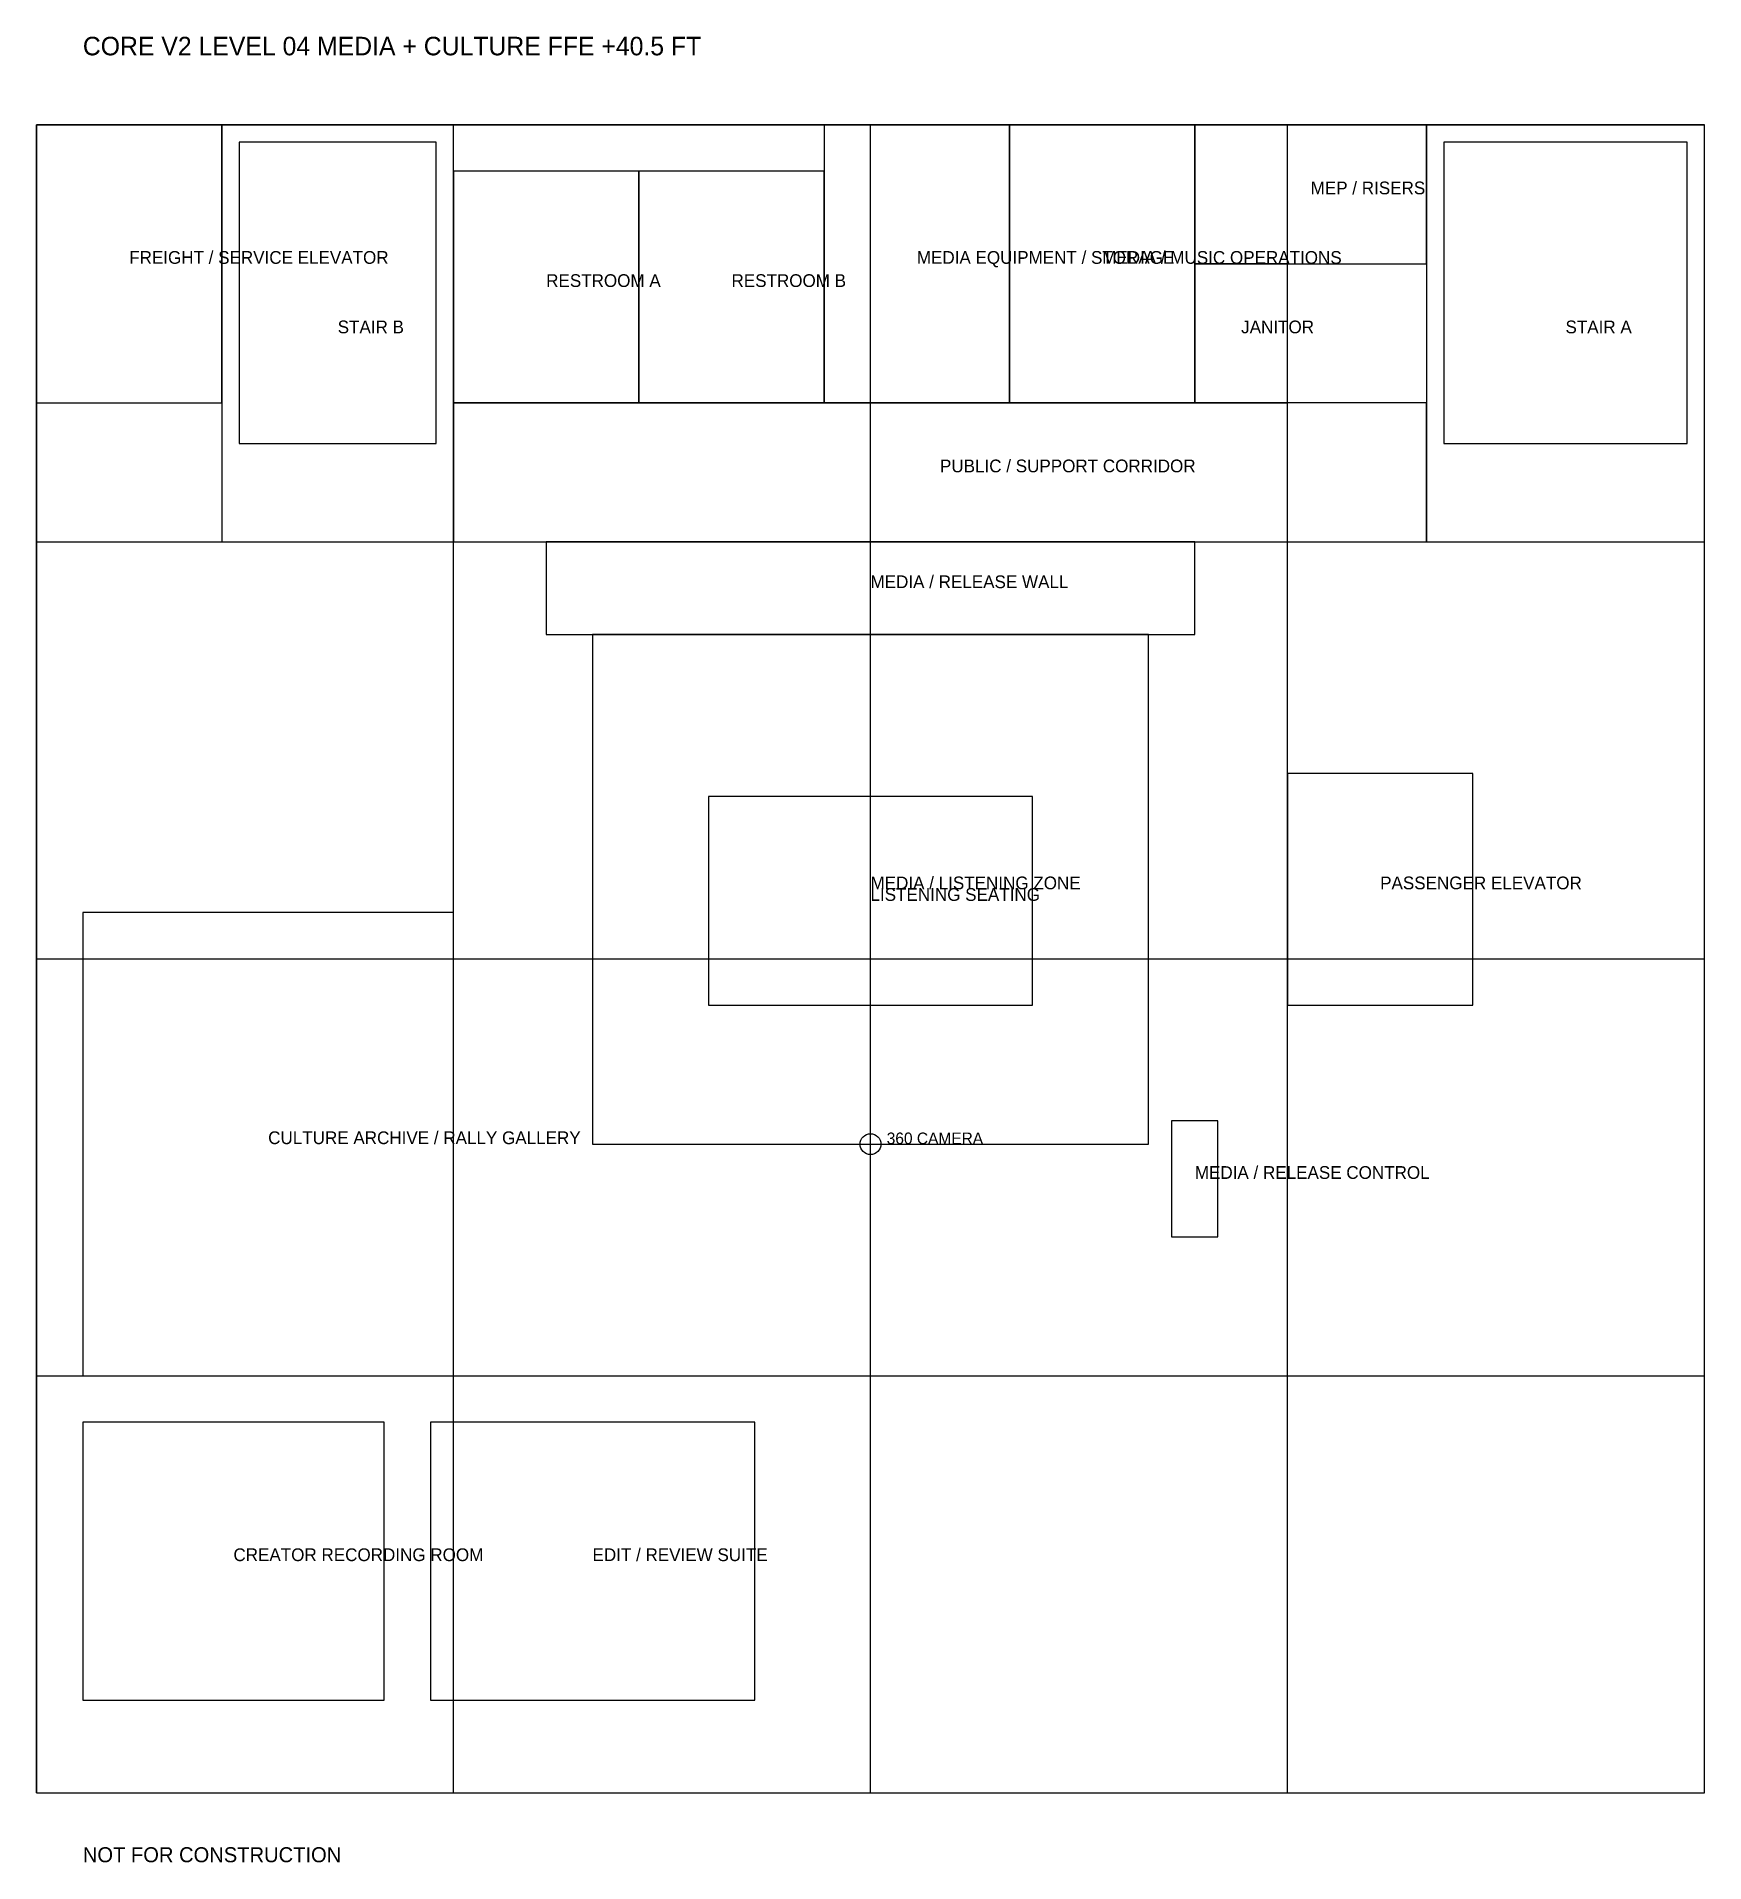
# Model space of a CAD drawing. Header units: metres. Extents: x 0 to 72, y -3 to 75.8.
import ezdxf

# ---------------------------------------------------------------- set-up
doc = ezdxf.new("R2010")
doc.units = ezdxf.units.M
for name, color, linetype in [('CORE', 1, 'Continuous'), ('GRID', 8, 'Continuous'), ('OPENINGS', 1, 'Continuous'), ('PROGRAM', 3, 'Continuous'), ('SHELL', 7, 'Continuous'), ('SUPPORT', 4, 'Continuous'), ('TEXT', 7, 'Continuous')]:
    doc.layers.add(name, color=color, linetype=linetype)

msp = doc.modelspace()

# ---------------------------------------------------------------- linework, layer by layer
at = {"layer": 'CORE'}
for points in [[(0, 60), (8, 60), (8, 72), (0, 72), (0, 60)], [(8, 54), (18, 54), (18, 72), (8, 72), (8, 54)], [(60, 54), (72, 54), (72, 72), (60, 72), (60, 54)], [(54, 34), (62, 34), (62, 44), (54, 44), (54, 34)]]:
    msp.add_lwpolyline(points, dxfattribs=at)
at = {"layer": 'GRID'}
for p, q in [((0, 0), (0, 72)), ((0, 72), (72, 72)), ((18, 0), (18, 72)), ((36, 0), (36, 72)), ((54, 0), (54, 72)), ((72, 0), (72, 72)), ((0, 54), (72, 54)), ((0, 36), (72, 36)), ((0, 18), (72, 18)), ((0, 0), (72, 0))]:
    msp.add_line(p, q, dxfattribs=at)
at = {"layer": 'OPENINGS'}
for points in [[(8.75, 58.25), (17.25, 58.25), (17.25, 71.25), (8.75, 71.25), (8.75, 58.25)], [(60.75, 58.25), (71.25, 58.25), (71.25, 71.25), (60.75, 71.25), (60.75, 58.25)]]:
    msp.add_lwpolyline(points, dxfattribs=at)
at = {"layer": 'PROGRAM'}
for points in [[(18, 60), (26, 60), (26, 70), (18, 70), (18, 60)], [(26, 60), (34, 60), (34, 70), (26, 70), (26, 60)], [(22, 50), (50, 50), (50, 54), (22, 54), (22, 50)], [(24, 28), (48, 28), (48, 50), (24, 50), (24, 28)], [(29, 34), (43, 34), (43, 43), (29, 43), (29, 34)], [(2, 18), (18, 18), (18, 38), (2, 38), (2, 18)], [(49, 24), (51, 24), (51, 29), (49, 29), (49, 24)], [(2, 4), (15, 4), (15, 16), (2, 16), (2, 4)], [(17, 4), (31, 4), (31, 16), (17, 16), (17, 4)]]:
    msp.add_lwpolyline(points, dxfattribs=at)
at = {"layer": 'SHELL'}
msp.add_lwpolyline([(0, 0), (72, 0), (72, 72), (0, 72), (0, 0)], dxfattribs=at)
at = {"layer": 'SUPPORT'}
for points in [[(34, 60), (42, 60), (42, 72), (34, 72), (34, 60)], [(42, 60), (50, 60), (50, 72), (42, 72), (42, 60)], [(50, 66), (60, 66), (60, 72), (50, 72), (50, 66)], [(50, 60), (54, 60), (54, 66), (50, 66), (50, 60)], [(18, 54), (60, 54), (60, 60), (18, 60), (18, 54)]]:
    msp.add_lwpolyline(points, dxfattribs=at)
at = {"layer": 'TEXT'}
msp.add_circle((36, 28), 0.45, dxfattribs=at)

# ---------------------------------------------------------------- texts
for s, height, p in [('CORE V2 LEVEL 04 MEDIA + CULTURE FFE +40.5 FT', 0.8, (2, 75)), ('MEP / RISERS', 0.55, (55, 69)), ('FREIGHT / SERVICE ELEVATOR', 0.55, (4, 66)), ('MEDIA EQUIPMENT / STORAGE', 0.55, (38, 66)), ('MEDIA / MUSIC OPERATIONS', 0.55, (46, 66)), ('RESTROOM A', 0.55, (22, 65)), ('RESTROOM B', 0.55, (30, 65)), ('STAIR B', 0.55, (13, 63)), ('JANITOR', 0.55, (52, 63)), ('STAIR A', 0.55, (66, 63)), ('PUBLIC / SUPPORT CORRIDOR', 0.55, (39, 57)), ('MEDIA / RELEASE WALL', 0.55, (36, 52)), ('MEDIA / LISTENING ZONE', 0.55, (36, 39)), ('PASSENGER ELEVATOR', 0.55, (58, 39)), ('LISTENING SEATING', 0.55, (36, 38.5)), ('CULTURE ARCHIVE / RALLY GALLERY', 0.55, (10, 28)), ('360 CAMERA', 0.5, (36.7, 28)), ('MEDIA / RELEASE CONTROL', 0.55, (50, 26.5)), ('CREATOR RECORDING ROOM', 0.55, (8.5, 10)), ('EDIT / REVIEW SUITE', 0.55, (24, 10)), ('NOT FOR CONSTRUCTION', 0.65, (2, -3))]:
    msp.add_text(s, height=height, dxfattribs=at).set_placement(p)

doc.saveas('drawing.dxf')
